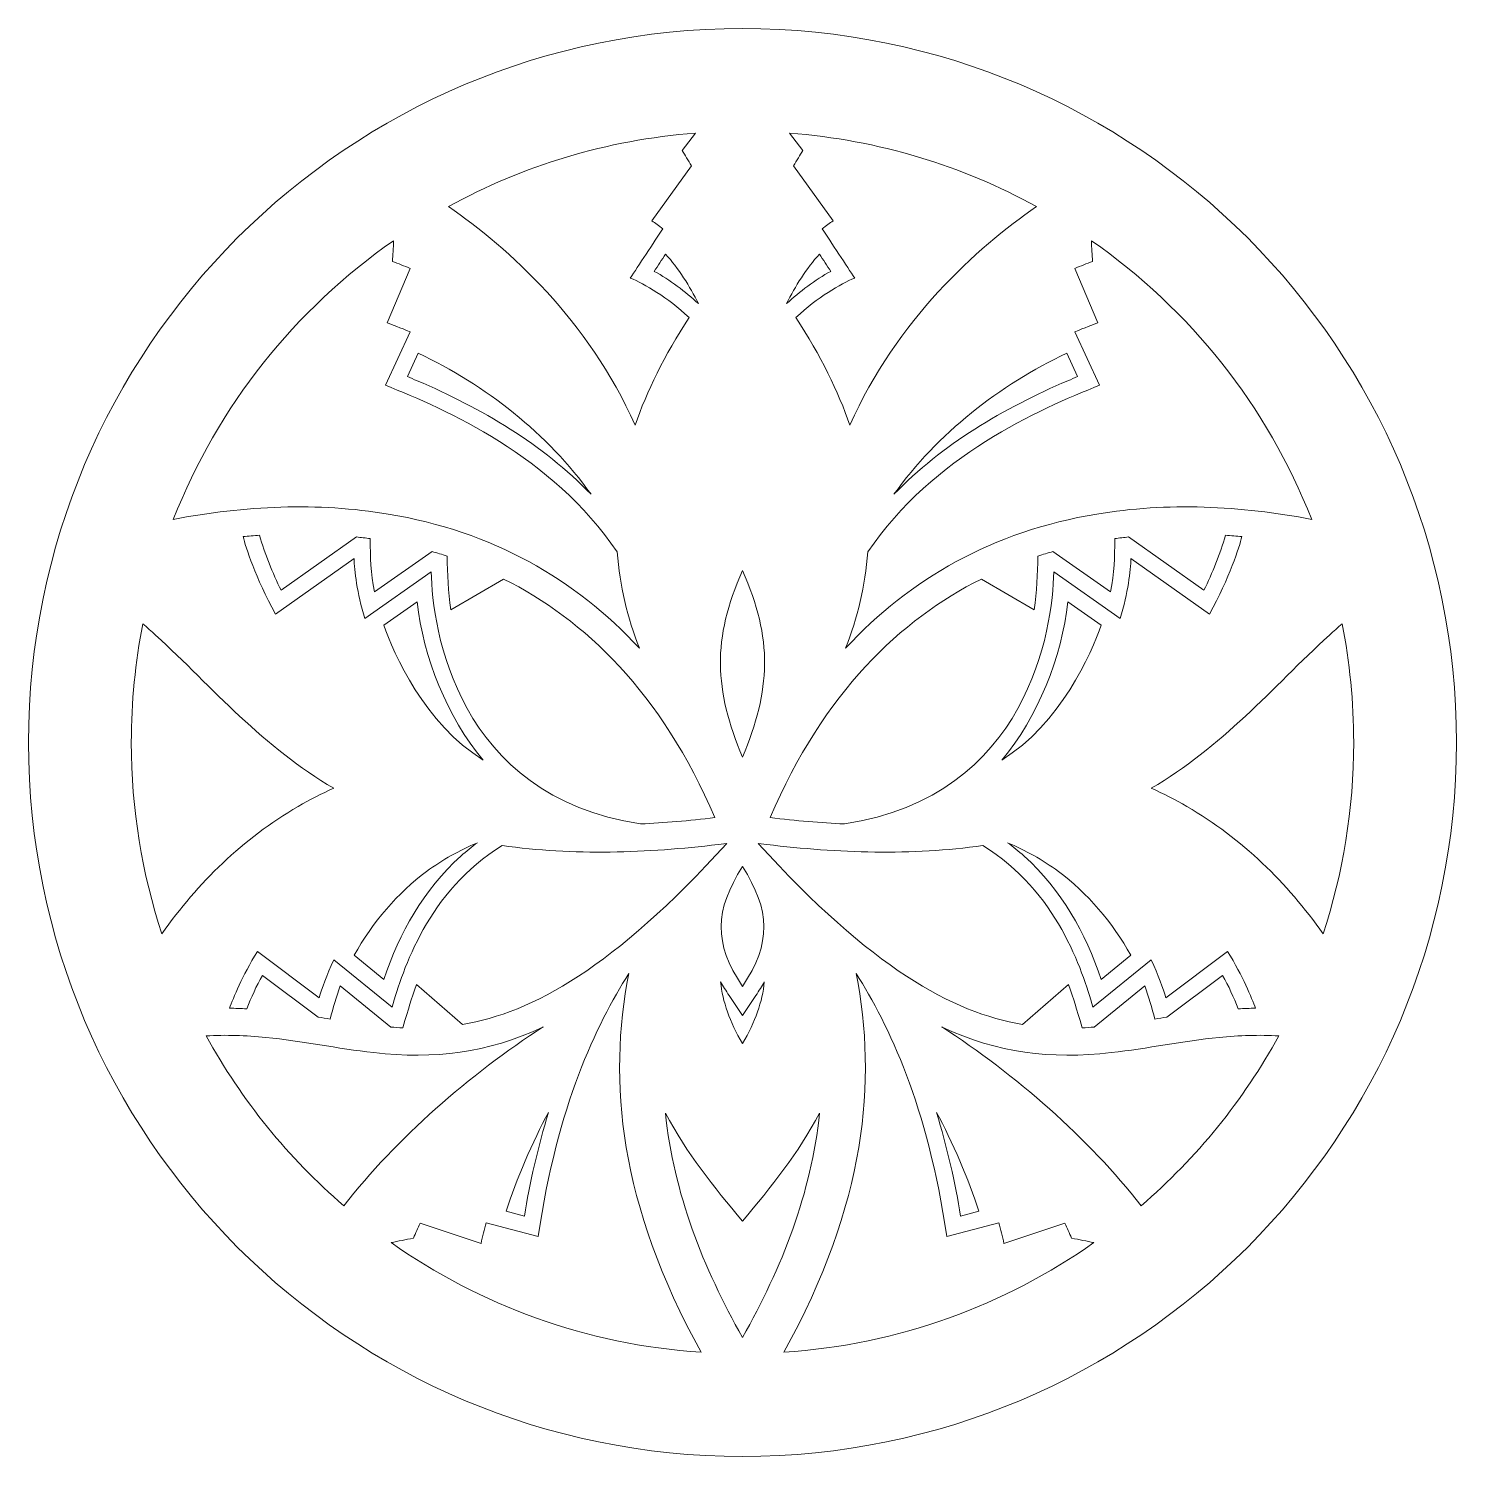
# Model space of a CAD drawing. Header units: millimetres. Extents: x -393 to 393, y -393 to 393.
# Drawn here: x -392.9 to -138.9, y -127 to 127 of the extents above; entities that cross this region are included whole.
import ezdxf

# ---------------------------------------------------------------- set-up
doc = ezdxf.new("R2010")
doc.units = ezdxf.units.MM
doc.header["$MEASUREMENT"] = 0
doc.layers.add('layer 1', color=7, linetype='Continuous')

msp = doc.modelspace()

# ---------------------------------------------------------------- linework, layer by layer
at = {"layer": 'layer 1', "lineweight": 9}
for points, knots in [([(-138.8947, -0.0413), (-138.8947, 70.0989), (-195.7545, 126.9587), (-265.8947, 126.9587), (-265.8947, 126.9587), (-336.0349, 126.9587), (-392.8947, 70.0989), (-392.8947, -0.0413), (-392.8947, -0.0413), (-392.8947, -70.1815), (-336.0349, -127.0413), (-265.8947, -127.0413), (-265.8947, -127.0413), (-195.7545, -127.0413), (-138.8947, -70.1815), (-138.8947, -0.0413)], [0, 0, 0, 0, 0.2, 0.2, 0.2, 0.2, 0.4, 0.4, 0.4, 0.4, 0.6, 0.6, 0.6, 0.6, 1, 1, 1, 1]), ([(-318.1828, 95.3019), (-304.9775, 102.5593), (-290.1015, 107.1532), (-274.2783, 108.3599), (-274.2783, 108.3599), (-274.2783, 108.3599), (-276.6196, 105.2554), (-276.6196, 105.2554), (-276.6196, 105.2554), (-276.1232, 104.4567), (-275.5591, 103.5472), (-274.9555, 102.5123), (-274.9555, 102.5123), (-274.9555, 102.5123), (-281.9936, 92.7349), (-281.9936, 92.7349), (-281.9936, 92.7349), (-281.3912, 92.3547), (-280.7499, 91.8866), (-280.0835, 91.3312), (-280.0835, 91.3312), (-281.5573, 89.11), (-284.5381, 84.5329), (-285.8502, 82.5763), (-285.8502, 82.5763), (-283.3153, 81.5041), (-279.2258, 79.1807), (-275.4064, 75.5378), (-275.4064, 75.5378), (-279.8027, 68.7652), (-282.9208, 62.4121), (-284.9884, 56.4138), (-284.9884, 56.4138), (-293.3461, 75.2136), (-307.4846, 87.8541), (-318.1828, 95.3019)], [0, 0, 0, 0, 0.1, 0.1, 0.1, 0.1, 0.2, 0.2, 0.2, 0.2, 0.3, 0.3, 0.3, 0.3, 0.4, 0.4, 0.4, 0.4, 0.5, 0.5, 0.5, 0.5, 0.6, 0.6, 0.6, 0.6, 0.7, 0.7, 0.7, 0.7, 0.8, 0.8, 0.8, 0.8, 1, 1, 1, 1]), ([(-256.3831, 75.5377), (-252.5636, 79.1806), (-248.4741, 81.5041), (-245.9392, 82.5763), (-245.9392, 82.5763), (-247.2513, 84.5329), (-250.2321, 89.11), (-251.7059, 91.3312), (-251.7059, 91.3312), (-251.0395, 91.8866), (-250.3982, 92.3547), (-249.7958, 92.7349), (-249.7958, 92.7349), (-249.7958, 92.7349), (-256.8339, 102.5123), (-256.8339, 102.5123), (-256.8339, 102.5123), (-256.2303, 103.5472), (-255.6662, 104.4567), (-255.1698, 105.2554), (-255.1698, 105.2554), (-255.1698, 105.2554), (-257.5112, 108.3599), (-257.5112, 108.3599), (-257.5112, 108.3599), (-241.6879, 107.1532), (-226.8118, 102.5593), (-213.6065, 95.3019), (-213.6065, 95.3019), (-224.3048, 87.854), (-238.4432, 75.2135), (-246.801, 56.4137), (-246.801, 56.4137), (-248.8686, 62.4121), (-251.9869, 68.7651), (-256.3831, 75.5377)], [0, 0, 0, 0, 0.1, 0.1, 0.1, 0.1, 0.2, 0.2, 0.2, 0.2, 0.3, 0.3, 0.3, 0.3, 0.4, 0.4, 0.4, 0.4, 0.5, 0.5, 0.5, 0.5, 0.6, 0.6, 0.6, 0.6, 0.7, 0.7, 0.7, 0.7, 0.8, 0.8, 0.8, 0.8, 1, 1, 1, 1]), ([(-329.403, 63.4993), (-318.6831, 59.2515), (-299.8252, 50.9935), (-288.1771, 33.8577), (-288.1771, 33.8577), (-287.7591, 27.8145), (-286.3225, 22.1361), (-284.2336, 16.7174), (-284.2336, 16.7174), (-295.6582, 29.1042), (-310.4384, 37.5131), (-328.898, 40.5948), (-328.898, 40.5948), (-341.4265, 42.6863), (-354.5397, 42.1014), (-367.1432, 39.6453), (-367.1432, 39.6453), (-359.2379, 59.7978), (-345.4895, 77.0168), (-327.9833, 89.2171), (-327.9833, 89.2171), (-327.9994, 87.9076), (-328.0632, 86.6689), (-328.1609, 85.546), (-328.1609, 85.546), (-327.135, 85.1665), (-326.0754, 84.7399), (-324.9886, 84.2663), (-324.9886, 84.2663), (-324.9886, 84.2663), (-329.1054, 74.5938), (-329.1054, 74.5938), (-329.1054, 74.5938), (-328.1613, 74.2707), (-326.7551, 73.7465), (-325.0055, 72.9969), (-325.0055, 72.9969), (-325.0055, 72.9969), (-329.403, 63.4993), (-329.403, 63.4993)], [0, 0, 0, 0, 0.09090909, 0.09090909, 0.09090909, 0.09090909, 0.18181818, 0.18181818, 0.18181818, 0.18181818, 0.27272727, 0.27272727, 0.27272727, 0.27272727, 0.36363636, 0.36363636, 0.36363636, 0.36363636, 0.45454545, 0.45454545, 0.45454545, 0.45454545, 0.54545455, 0.54545455, 0.54545455, 0.54545455, 0.63636364, 0.63636364, 0.63636364, 0.63636364, 0.72727273, 0.72727273, 0.72727273, 0.72727273, 0.81818182, 0.81818182, 0.81818182, 0.81818182, 1, 1, 1, 1]), ([(-243.6125, 33.8575), (-231.9642, 50.9934), (-213.1064, 59.2515), (-202.3864, 63.4993), (-202.3864, 63.4993), (-202.3864, 63.4993), (-206.7839, 72.9969), (-206.7839, 72.9969), (-206.7839, 72.9969), (-205.0344, 73.7466), (-203.6281, 74.2707), (-202.684, 74.5938), (-202.684, 74.5938), (-202.684, 74.5938), (-206.8008, 84.2663), (-206.8008, 84.2663), (-206.8008, 84.2663), (-205.714, 84.7399), (-204.6544, 85.1665), (-203.6285, 85.546), (-203.6285, 85.546), (-203.7262, 86.669), (-203.79, 87.9076), (-203.8061, 89.2171), (-203.8061, 89.2171), (-186.2998, 77.0167), (-172.5513, 59.7979), (-164.6461, 39.6454), (-164.6461, 39.6454), (-177.2495, 42.1016), (-190.3627, 42.6864), (-202.8914, 40.5948), (-202.8914, 40.5948), (-221.3512, 37.513), (-236.1311, 29.1041), (-247.5558, 16.7173), (-247.5558, 16.7173), (-245.467, 22.136), (-244.0306, 27.8144), (-243.6125, 33.8575)], [0, 0, 0, 0, 0.09090909, 0.09090909, 0.09090909, 0.09090909, 0.18181818, 0.18181818, 0.18181818, 0.18181818, 0.27272727, 0.27272727, 0.27272727, 0.27272727, 0.36363636, 0.36363636, 0.36363636, 0.36363636, 0.45454545, 0.45454545, 0.45454545, 0.45454545, 0.54545455, 0.54545455, 0.54545455, 0.54545455, 0.63636364, 0.63636364, 0.63636364, 0.63636364, 0.72727273, 0.72727273, 0.72727273, 0.72727273, 0.81818182, 0.81818182, 0.81818182, 0.81818182, 1, 1, 1, 1]), ([(-279.5758, 86.8535), (-277.2892, 84.3291), (-275.2467, 81.0874), (-273.7434, 78.0302), (-273.7434, 78.0302), (-276.0251, 80.1316), (-278.8259, 82.3311), (-281.6007, 83.7632), (-281.6007, 83.7632), (-280.9241, 84.7922), (-280.2505, 85.8233), (-279.5758, 86.8535)], [0, 0, 0, 0, 0.25, 0.25, 0.25, 0.25, 0.5, 0.5, 0.5, 0.5, 1, 1, 1, 1]), ([(-258.046, 78.0302), (-256.5427, 81.0874), (-254.5002, 84.3291), (-252.2136, 86.8535), (-252.2136, 86.8535), (-251.5389, 85.8233), (-250.8653, 84.7922), (-250.1887, 83.7632), (-250.1887, 83.7632), (-252.9635, 82.3311), (-255.7643, 80.1316), (-258.046, 78.0302)], [0, 0, 0, 0, 0.25, 0.25, 0.25, 0.25, 0.5, 0.5, 0.5, 0.5, 1, 1, 1, 1]), ([(-323.5847, 69.1957), (-311.6183, 63.5778), (-300.5385, 54.8795), (-292.8248, 44.1057), (-292.8248, 44.1057), (-301.4415, 53.015), (-312.3231, 59.4264), (-323.7914, 64.318), (-323.7914, 64.318), (-324.3627, 64.5616), (-324.9355, 64.8017), (-325.5094, 65.0389), (-325.5094, 65.0389), (-325.5094, 65.0389), (-323.5847, 69.1957), (-323.5847, 69.1957)], [0, 0, 0, 0, 0.2, 0.2, 0.2, 0.2, 0.4, 0.4, 0.4, 0.4, 0.6, 0.6, 0.6, 0.6, 1, 1, 1, 1]), ([(-238.9646, 44.1057), (-231.2509, 54.8795), (-220.1711, 63.5778), (-208.2047, 69.1957), (-208.2047, 69.1957), (-208.2047, 69.1957), (-206.28, 65.0389), (-206.28, 65.0389), (-206.28, 65.0389), (-206.8539, 64.8017), (-207.4267, 64.5616), (-207.998, 64.318), (-207.998, 64.318), (-219.4663, 59.4264), (-230.3479, 53.015), (-238.9646, 44.1057)], [0, 0, 0, 0, 0.2, 0.2, 0.2, 0.2, 0.4, 0.4, 0.4, 0.4, 0.6, 0.6, 0.6, 0.6, 1, 1, 1, 1]), ([(-308.3945, 29.0388), (-293.9818, 21.8543), (-280.3896, 8.9015), (-270.7952, -13.4079), (-270.7952, -13.4079), (-275.464, -13.9653), (-279.8618, -14.3366), (-284.0116, -14.5387), (-284.0116, -14.5387), (-316.8061, -9.5035), (-321.0532, 20.2123), (-321.2734, 30.2991), (-321.2734, 30.2991), (-321.2734, 30.2991), (-333.0767, 21.9906), (-333.0767, 21.9906), (-333.0767, 21.9906), (-334.4625, 26.6375), (-334.9617, 30.5156), (-334.9757, 32.6954), (-334.9757, 32.6954), (-334.9757, 32.6954), (-348.9556, 22.7901), (-348.9556, 22.7901), (-348.9556, 22.7901), (-352.5314, 29.3484), (-354.3032, 34.6561), (-354.713, 36.5864), (-354.713, 36.5864), (-353.7619, 36.6757), (-352.7949, 36.7545), (-351.8137, 36.8207), (-351.8137, 36.8207), (-350.8335, 33.5002), (-349.5074, 30.1161), (-347.965, 27.0296), (-347.965, 27.0296), (-347.965, 27.0296), (-334.5697, 36.5205), (-334.5697, 36.5205), (-334.5697, 36.5205), (-333.7537, 36.4318), (-332.9341, 36.3312), (-332.1118, 36.2182), (-332.1118, 36.2182), (-332.0902, 32.7941), (-332.0746, 30.1993), (-331.3278, 26.7514), (-331.3278, 26.7514), (-331.3278, 26.7514), (-321.119, 33.9375), (-321.119, 33.9375), (-321.119, 33.9375), (-320.229, 33.6861), (-319.3384, 33.4172), (-318.4483, 33.1301), (-318.4483, 33.1301), (-318.3762, 29.8573), (-318.2812, 26.8484), (-317.7601, 23.576), (-317.7601, 23.576), (-317.7601, 23.576), (-308.3945, 29.0388), (-308.3945, 29.0388)], [0, 0, 0, 0, 0.05882353, 0.05882353, 0.05882353, 0.05882353, 0.11764706, 0.11764706, 0.11764706, 0.11764706, 0.17647059, 0.17647059, 0.17647059, 0.17647059, 0.23529412, 0.23529412, 0.23529412, 0.23529412, 0.29411765, 0.29411765, 0.29411765, 0.29411765, 0.35294118, 0.35294118, 0.35294118, 0.35294118, 0.41176471, 0.41176471, 0.41176471, 0.41176471, 0.47058824, 0.47058824, 0.47058824, 0.47058824, 0.52941176, 0.52941176, 0.52941176, 0.52941176, 0.58823529, 0.58823529, 0.58823529, 0.58823529, 0.64705882, 0.64705882, 0.64705882, 0.64705882, 0.70588235, 0.70588235, 0.70588235, 0.70588235, 0.76470588, 0.76470588, 0.76470588, 0.76470588, 0.82352941, 0.82352941, 0.82352941, 0.82352941, 0.88235294, 0.88235294, 0.88235294, 0.88235294, 1, 1, 1, 1]), ([(-260.9942, -13.4079), (-251.3998, 8.9015), (-237.8076, 21.8543), (-223.3949, 29.0388), (-223.3949, 29.0388), (-223.3949, 29.0388), (-214.0293, 23.576), (-214.0293, 23.576), (-214.0293, 23.576), (-213.5082, 26.8484), (-213.4132, 29.8573), (-213.3411, 33.1301), (-213.3411, 33.1301), (-212.451, 33.4172), (-211.5604, 33.6861), (-210.6704, 33.9375), (-210.6704, 33.9375), (-210.6704, 33.9375), (-200.4616, 26.7514), (-200.4616, 26.7514), (-200.4616, 26.7514), (-199.7148, 30.1993), (-199.6992, 32.7941), (-199.6777, 36.2182), (-199.6777, 36.2182), (-198.8553, 36.3312), (-198.0357, 36.4318), (-197.2197, 36.5205), (-197.2197, 36.5205), (-197.2197, 36.5205), (-183.8244, 27.0296), (-183.8244, 27.0296), (-183.8244, 27.0296), (-182.282, 30.1161), (-180.9559, 33.5002), (-179.9757, 36.8207), (-179.9757, 36.8207), (-178.9945, 36.7545), (-178.0275, 36.6757), (-177.0764, 36.5864), (-177.0764, 36.5864), (-177.4862, 34.6561), (-179.2579, 29.3483), (-182.8337, 22.7901), (-182.8337, 22.7901), (-182.8337, 22.7901), (-196.8137, 32.6954), (-196.8137, 32.6954), (-196.8137, 32.6954), (-196.8277, 30.5156), (-197.3269, 26.6375), (-198.7128, 21.9906), (-198.7128, 21.9906), (-198.7128, 21.9906), (-210.516, 30.2991), (-210.516, 30.2991), (-210.516, 30.2991), (-210.7362, 20.2123), (-214.9833, -9.5035), (-247.7778, -14.5387), (-247.7778, -14.5387), (-251.9276, -14.3366), (-256.3254, -13.9653), (-260.9942, -13.4079)], [0, 0, 0, 0, 0.05882353, 0.05882353, 0.05882353, 0.05882353, 0.11764706, 0.11764706, 0.11764706, 0.11764706, 0.17647059, 0.17647059, 0.17647059, 0.17647059, 0.23529412, 0.23529412, 0.23529412, 0.23529412, 0.29411765, 0.29411765, 0.29411765, 0.29411765, 0.35294118, 0.35294118, 0.35294118, 0.35294118, 0.41176471, 0.41176471, 0.41176471, 0.41176471, 0.47058824, 0.47058824, 0.47058824, 0.47058824, 0.52941176, 0.52941176, 0.52941176, 0.52941176, 0.58823529, 0.58823529, 0.58823529, 0.58823529, 0.64705882, 0.64705882, 0.64705882, 0.64705882, 0.70588235, 0.70588235, 0.70588235, 0.70588235, 0.76470588, 0.76470588, 0.76470588, 0.76470588, 0.82352941, 0.82352941, 0.82352941, 0.82352941, 0.88235294, 0.88235294, 0.88235294, 0.88235294, 1, 1, 1, 1]), ([(-265.8947, -2.6407), (-270.9221, 9.2937), (-271.3374, 18.4136), (-265.8947, 30.5326), (-265.8947, 30.5326), (-260.452, 18.4136), (-260.8673, 9.2937), (-265.8947, -2.6407)], [0, 0, 0, 0, 0.33333333, 0.33333333, 0.33333333, 0.33333333, 1, 1, 1, 1]), ([(-323.794, 24.9951), (-322.6436, 15.1393), (-318.4631, 4.4487), (-311.998, -3.1775), (-311.998, -3.1775), (-322.3984, 3.2408), (-327.9676, 15.8123), (-329.683, 20.8496), (-329.683, 20.8496), (-329.683, 20.8496), (-323.794, 24.9951), (-323.794, 24.9951)], [0, 0, 0, 0, 0.25, 0.25, 0.25, 0.25, 0.5, 0.5, 0.5, 0.5, 1, 1, 1, 1]), ([(-219.7914, -3.1775), (-213.3263, 4.4487), (-209.1458, 15.1393), (-207.9954, 24.9951), (-207.9954, 24.9951), (-207.9954, 24.9951), (-202.1064, 20.8496), (-202.1064, 20.8496), (-202.1064, 20.8496), (-203.8218, 15.8123), (-209.391, 3.2408), (-219.7914, -3.1775)], [0, 0, 0, 0, 0.25, 0.25, 0.25, 0.25, 0.5, 0.5, 0.5, 0.5, 1, 1, 1, 1]), ([(-355.3483, 4.6313), (-350.1336, -0.2187), (-344.7247, -4.5705), (-338.618, -8.1736), (-338.618, -8.1736), (-340.7626, -9.1421), (-342.8698, -10.2249), (-344.9348, -11.425), (-344.9348, -11.425), (-354.822, -17.1718), (-362.7636, -24.9853), (-369.1827, -34.0702), (-369.1827, -34.0702), (-372.7074, -23.3656), (-374.6144, -11.9261), (-374.6144, -0.0413), (-374.6144, -0.0413), (-374.6144, 7.1822), (-373.9099, 14.2412), (-372.5659, 21.0705), (-372.5659, 21.0705), (-371.7966, 20.4094), (-371.0369, 19.7354), (-370.285, 19.0515), (-370.285, 19.0515), (-365.1666, 14.3964), (-360.4166, 9.3451), (-355.3483, 4.6313)], [0, 0, 0, 0, 0.125, 0.125, 0.125, 0.125, 0.25, 0.25, 0.25, 0.25, 0.375, 0.375, 0.375, 0.375, 0.5, 0.5, 0.5, 0.5, 0.625, 0.625, 0.625, 0.625, 0.75, 0.75, 0.75, 0.75, 1, 1, 1, 1]), ([(-193.1714, -8.1736), (-187.0647, -4.5705), (-181.656, -0.2187), (-176.4411, 4.6313), (-176.4411, 4.6313), (-171.3728, 9.3452), (-166.6226, 14.3966), (-161.5044, 19.0515), (-161.5044, 19.0515), (-160.7525, 19.7353), (-159.9928, 20.4094), (-159.2235, 21.0706), (-159.2235, 21.0706), (-157.8795, 14.2412), (-157.175, 7.1822), (-157.175, -0.0413), (-157.175, -0.0413), (-157.175, -11.9261), (-159.0821, -23.3654), (-162.6068, -34.0701), (-162.6068, -34.0701), (-169.0258, -24.9852), (-176.9673, -17.1719), (-186.8546, -11.425), (-186.8546, -11.425), (-188.9197, -10.2248), (-191.0268, -9.142), (-193.1714, -8.1736)], [0, 0, 0, 0, 0.125, 0.125, 0.125, 0.125, 0.25, 0.25, 0.25, 0.25, 0.375, 0.375, 0.375, 0.375, 0.5, 0.5, 0.5, 0.5, 0.625, 0.625, 0.625, 0.625, 0.75, 0.75, 0.75, 0.75, 1, 1, 1, 1]), ([(-308.6324, -18.3742), (-295.9937, -20.195), (-282.8556, -19.6926), (-270.2249, -18.1845), (-270.2249, -18.1845), (-270.2249, -18.1845), (-268.6936, -18.0017), (-268.6936, -18.0017), (-268.6936, -18.0017), (-288.8082, -40.1409), (-303.2064, -48.0751), (-315.7255, -50.2063), (-315.7255, -50.2063), (-315.7255, -50.2063), (-323.9065, -43.1118), (-323.9065, -43.1118), (-323.9065, -43.1118), (-324.8912, -45.8952), (-325.2288, -47.1097), (-326.3228, -50.7974), (-326.3228, -50.7974), (-327.0323, -50.7646), (-327.7389, -50.7195), (-328.4436, -50.6641), (-328.4436, -50.6641), (-328.4436, -50.6641), (-337.4445, -43.323), (-337.4445, -43.323), (-337.4445, -43.323), (-338.1725, -45.2634), (-338.6985, -47.2511), (-339.2632, -49.2421), (-339.2632, -49.2421), (-339.9736, -49.1286), (-340.6866, -49.0143), (-341.4028, -48.9011), (-341.4028, -48.9011), (-341.4028, -48.9011), (-351.3086, -41.4687), (-351.3086, -41.4687), (-351.3086, -41.4687), (-352.3611, -43.3604), (-353.2773, -45.3881), (-354.0916, -47.4124), (-354.0916, -47.4124), (-355.0981, -47.3594), (-356.1182, -47.3256), (-357.1537, -47.3153), (-357.1537, -47.3153), (-356.4443, -45.4508), (-354.9279, -41.6736), (-352.194, -37.1959), (-352.194, -37.1959), (-352.194, -37.1959), (-341.187, -45.4546), (-341.187, -45.4546), (-341.187, -45.4546), (-340.7242, -43.827), (-339.8959, -41.4447), (-338.5698, -38.6807), (-338.5698, -38.6807), (-338.5698, -38.6807), (-328.2405, -47.1051), (-328.2405, -47.1051), (-328.2405, -47.1051), (-326.303, -40.5574), (-321.8709, -26.4549), (-308.6324, -18.3742)], [0, 0, 0, 0, 0.05555556, 0.05555556, 0.05555556, 0.05555556, 0.11111111, 0.11111111, 0.11111111, 0.11111111, 0.16666667, 0.16666667, 0.16666667, 0.16666667, 0.22222222, 0.22222222, 0.22222222, 0.22222222, 0.27777778, 0.27777778, 0.27777778, 0.27777778, 0.33333333, 0.33333333, 0.33333333, 0.33333333, 0.38888889, 0.38888889, 0.38888889, 0.38888889, 0.44444444, 0.44444444, 0.44444444, 0.44444444, 0.5, 0.5, 0.5, 0.5, 0.55555556, 0.55555556, 0.55555556, 0.55555556, 0.61111111, 0.61111111, 0.61111111, 0.61111111, 0.66666667, 0.66666667, 0.66666667, 0.66666667, 0.72222222, 0.72222222, 0.72222222, 0.72222222, 0.77777778, 0.77777778, 0.77777778, 0.77777778, 0.83333333, 0.83333333, 0.83333333, 0.83333333, 0.88888889, 0.88888889, 0.88888889, 0.88888889, 1, 1, 1, 1]), ([(-322.0874, -22.9806), (-319.2547, -20.8926), (-316.2292, -19.202), (-313.0553, -17.8722), (-313.0553, -17.8722), (-314.0502, -18.608), (-315.0237, -19.3994), (-315.9736, -20.2489), (-315.9736, -20.2489), (-322.7752, -26.332), (-326.8253, -33.8595), (-329.7005, -42.1897), (-329.7005, -42.1897), (-329.7005, -42.1897), (-334.9586, -37.9012), (-334.9586, -37.9012), (-334.9586, -37.9012), (-331.7704, -32.051), (-327.2088, -26.7557), (-322.0874, -22.9806)], [0, 0, 0, 0, 0.16666667, 0.16666667, 0.16666667, 0.16666667, 0.33333333, 0.33333333, 0.33333333, 0.33333333, 0.5, 0.5, 0.5, 0.5, 0.66666667, 0.66666667, 0.66666667, 0.66666667, 1, 1, 1, 1]), ([(-261.5645, -18.1845), (-248.9339, -19.6923), (-235.7956, -20.1949), (-223.1569, -18.3742), (-223.1569, -18.3742), (-209.9184, -26.455), (-205.4864, -40.5574), (-203.5489, -47.1051), (-203.5489, -47.1051), (-203.5489, -47.1051), (-193.2196, -38.6806), (-193.2196, -38.6806), (-193.2196, -38.6806), (-191.8934, -41.4446), (-191.0652, -43.827), (-190.6024, -45.4546), (-190.6024, -45.4546), (-190.6024, -45.4546), (-179.5954, -37.1959), (-179.5954, -37.1959), (-179.5954, -37.1959), (-176.8615, -41.6736), (-175.3451, -45.4508), (-174.6357, -47.3153), (-174.6357, -47.3153), (-175.6712, -47.3256), (-176.6913, -47.3594), (-177.6978, -47.4124), (-177.6978, -47.4124), (-178.5121, -45.3881), (-179.4283, -43.3604), (-180.4808, -41.4687), (-180.4808, -41.4687), (-180.4808, -41.4687), (-190.3866, -48.9011), (-190.3866, -48.9011), (-190.3866, -48.9011), (-191.1028, -49.0143), (-191.8158, -49.1286), (-192.5262, -49.2421), (-192.5262, -49.2421), (-193.0909, -47.2511), (-193.6169, -45.2634), (-194.3449, -43.323), (-194.3449, -43.323), (-194.3449, -43.323), (-203.3458, -50.6641), (-203.3458, -50.6641), (-203.3458, -50.6641), (-204.0505, -50.7195), (-204.7571, -50.7646), (-205.4666, -50.7974), (-205.4666, -50.7974), (-206.5606, -47.1097), (-206.8982, -45.8952), (-207.8829, -43.1118), (-207.8829, -43.1118), (-207.8829, -43.1118), (-216.0639, -50.2063), (-216.0639, -50.2063), (-216.0639, -50.2063), (-228.583, -48.0751), (-242.9812, -40.1409), (-263.0958, -18.0017), (-263.0958, -18.0017), (-263.0958, -18.0017), (-261.5645, -18.1845), (-261.5645, -18.1845)], [0, 0, 0, 0, 0.05555556, 0.05555556, 0.05555556, 0.05555556, 0.11111111, 0.11111111, 0.11111111, 0.11111111, 0.16666667, 0.16666667, 0.16666667, 0.16666667, 0.22222222, 0.22222222, 0.22222222, 0.22222222, 0.27777778, 0.27777778, 0.27777778, 0.27777778, 0.33333333, 0.33333333, 0.33333333, 0.33333333, 0.38888889, 0.38888889, 0.38888889, 0.38888889, 0.44444444, 0.44444444, 0.44444444, 0.44444444, 0.5, 0.5, 0.5, 0.5, 0.55555556, 0.55555556, 0.55555556, 0.55555556, 0.61111111, 0.61111111, 0.61111111, 0.61111111, 0.66666667, 0.66666667, 0.66666667, 0.66666667, 0.72222222, 0.72222222, 0.72222222, 0.72222222, 0.77777778, 0.77777778, 0.77777778, 0.77777778, 0.83333333, 0.83333333, 0.83333333, 0.83333333, 0.88888889, 0.88888889, 0.88888889, 0.88888889, 1, 1, 1, 1]), ([(-218.7341, -17.8722), (-215.5602, -19.202), (-212.5347, -20.8926), (-209.702, -22.9806), (-209.702, -22.9806), (-204.5806, -26.7557), (-200.019, -32.051), (-196.8308, -37.9012), (-196.8308, -37.9012), (-196.8308, -37.9012), (-202.0889, -42.1897), (-202.0889, -42.1897), (-202.0889, -42.1897), (-204.9641, -33.8595), (-209.0142, -26.332), (-215.8158, -20.2489), (-215.8158, -20.2489), (-216.7657, -19.3994), (-217.7392, -18.608), (-218.7341, -17.8722)], [0, 0, 0, 0, 0.16666667, 0.16666667, 0.16666667, 0.16666667, 0.33333333, 0.33333333, 0.33333333, 0.33333333, 0.5, 0.5, 0.5, 0.5, 0.66666667, 0.66666667, 0.66666667, 0.66666667, 1, 1, 1, 1]), ([(-265.8946, -43.4246), (-271.0942, -35.6584), (-270.8253, -29.9311), (-265.8946, -22.077), (-265.8946, -22.077), (-260.964, -29.9312), (-260.6951, -35.6585), (-265.8946, -43.4246)], [0, 0, 0, 0, 0.33333333, 0.33333333, 0.33333333, 0.33333333, 1, 1, 1, 1]), ([(-302.235, -87.9025), (-298.8125, -64.5205), (-291.9203, -50.3469), (-286.116, -41.1384), (-286.116, -41.1384), (-289.8646, -60.2639), (-287.8725, -82.1281), (-273.2273, -108.5177), (-273.2273, -108.5177), (-293.6869, -107.1552), (-312.5981, -100.1327), (-328.4083, -89.0022), (-328.4083, -89.0022), (-327.1204, -88.728), (-325.812, -88.4729), (-324.445, -88.2171), (-324.445, -88.2171), (-324.0525, -87.3164), (-323.651, -86.4276), (-323.2405, -85.55), (-323.2405, -85.55), (-323.2405, -85.55), (-312.4017, -89.1346), (-312.4017, -89.1346), (-312.4017, -89.1346), (-312.1303, -87.8899), (-311.834, -86.6643), (-311.5153, -85.4581), (-311.5153, -85.4581), (-311.5153, -85.4581), (-302.235, -87.9025), (-302.235, -87.9025)], [0, 0, 0, 0, 0.11111111, 0.11111111, 0.11111111, 0.11111111, 0.22222222, 0.22222222, 0.22222222, 0.22222222, 0.33333333, 0.33333333, 0.33333333, 0.33333333, 0.44444444, 0.44444444, 0.44444444, 0.44444444, 0.55555556, 0.55555556, 0.55555556, 0.55555556, 0.66666667, 0.66666667, 0.66666667, 0.66666667, 0.77777778, 0.77777778, 0.77777778, 0.77777778, 1, 1, 1, 1]), ([(-269.7788, -42.6148), (-269.3371, -43.4062), (-268.8421, -44.2104), (-268.2931, -45.0304), (-268.2931, -45.0304), (-268.2931, -45.0304), (-265.8946, -48.6127), (-265.8946, -48.6127), (-265.8946, -48.6127), (-265.8946, -48.6127), (-263.4961, -45.0304), (-263.4961, -45.0304), (-263.4961, -45.0304), (-262.9478, -44.2113), (-262.4533, -43.408), (-262.0118, -42.6174), (-262.0118, -42.6174), (-262.3409, -46.1355), (-263.6165, -49.705), (-265.8951, -53.6093), (-265.8951, -53.6093), (-268.1738, -49.7052), (-269.4502, -46.1352), (-269.7788, -42.6148)], [0, 0, 0, 0, 0.14285714, 0.14285714, 0.14285714, 0.14285714, 0.28571429, 0.28571429, 0.28571429, 0.28571429, 0.42857143, 0.42857143, 0.42857143, 0.42857143, 0.57142857, 0.57142857, 0.57142857, 0.57142857, 0.71428571, 0.71428571, 0.71428571, 0.71428571, 1, 1, 1, 1]), ([(-258.5621, -108.5177), (-243.9169, -82.128), (-241.9249, -60.2639), (-245.6733, -41.1385), (-245.6733, -41.1385), (-239.8691, -50.3469), (-232.9769, -64.5205), (-229.5544, -87.9025), (-229.5544, -87.9025), (-229.5544, -87.9025), (-220.2741, -85.4581), (-220.2741, -85.4581), (-220.2741, -85.4581), (-219.9554, -86.6643), (-219.6591, -87.8899), (-219.3877, -89.1346), (-219.3877, -89.1346), (-219.3877, -89.1346), (-208.5489, -85.55), (-208.5489, -85.55), (-208.5489, -85.55), (-208.1384, -86.4276), (-207.7369, -87.3164), (-207.3444, -88.2171), (-207.3444, -88.2171), (-205.9775, -88.4729), (-204.6692, -88.728), (-203.3812, -89.0021), (-203.3812, -89.0021), (-219.1915, -100.1326), (-238.1026, -107.1551), (-258.5621, -108.5177)], [0, 0, 0, 0, 0.11111111, 0.11111111, 0.11111111, 0.11111111, 0.22222222, 0.22222222, 0.22222222, 0.22222222, 0.33333333, 0.33333333, 0.33333333, 0.33333333, 0.44444444, 0.44444444, 0.44444444, 0.44444444, 0.55555556, 0.55555556, 0.55555556, 0.55555556, 0.66666667, 0.66666667, 0.66666667, 0.66666667, 0.77777778, 0.77777778, 0.77777778, 0.77777778, 1, 1, 1, 1]), ([(-331.5048, -55.2043), (-320.6168, -56.4091), (-311.4138, -55.3239), (-301.3878, -50.6582), (-301.3878, -50.6582), (-301.3794, -50.6544), (-301.3708, -50.6502), (-301.3623, -50.6464), (-301.3623, -50.6464), (-314.3745, -58.9571), (-327.5173, -70.5739), (-336.8266, -82.4372), (-336.8266, -82.4372), (-346.68, -73.947), (-354.9939, -63.7194), (-361.2926, -52.2301), (-361.2926, -52.2301), (-357.7996, -52.0302), (-354.2906, -52.1384), (-350.6606, -52.5002), (-350.6606, -52.5002), (-344.2364, -53.1404), (-337.9175, -54.4947), (-331.5048, -55.2043)], [0, 0, 0, 0, 0.14285714, 0.14285714, 0.14285714, 0.14285714, 0.28571429, 0.28571429, 0.28571429, 0.28571429, 0.42857143, 0.42857143, 0.42857143, 0.42857143, 0.57142857, 0.57142857, 0.57142857, 0.57142857, 0.71428571, 0.71428571, 0.71428571, 0.71428571, 1, 1, 1, 1]), ([(-230.4016, -50.6582), (-220.3753, -55.324), (-211.1726, -56.4091), (-200.2846, -55.2043), (-200.2846, -55.2043), (-193.8719, -54.4947), (-187.5528, -53.1402), (-181.1288, -52.5002), (-181.1288, -52.5002), (-177.499, -52.1385), (-173.9898, -52.0302), (-170.4969, -52.2301), (-170.4969, -52.2301), (-176.7956, -63.7194), (-185.1095, -73.9469), (-194.9629, -82.4371), (-194.9629, -82.4371), (-204.2722, -70.5737), (-217.415, -58.957), (-230.4271, -50.6464), (-230.4271, -50.6464), (-230.4186, -50.6502), (-230.41, -50.6543), (-230.4016, -50.6582)], [0, 0, 0, 0, 0.14285714, 0.14285714, 0.14285714, 0.14285714, 0.28571429, 0.28571429, 0.28571429, 0.28571429, 0.42857143, 0.42857143, 0.42857143, 0.42857143, 0.57142857, 0.57142857, 0.57142857, 0.57142857, 0.71428571, 0.71428571, 0.71428571, 0.71428571, 1, 1, 1, 1]), ([(-307.9191, -83.4234), (-306.2046, -77.8443), (-303.1681, -70.9931), (-300.4171, -65.8352), (-300.4171, -65.8352), (-302.1751, -71.8094), (-303.862, -78.5635), (-304.6711, -84.2775), (-304.6711, -84.2775), (-304.6711, -84.2775), (-307.9191, -83.4234), (-307.9191, -83.4234)], [0, 0, 0, 0, 0.25, 0.25, 0.25, 0.25, 0.5, 0.5, 0.5, 0.5, 1, 1, 1, 1]), ([(-279.621, -65.9781), (-275.7669, -73.1327), (-271.0733, -79.0369), (-265.8947, -85.2023), (-265.8947, -85.2023), (-260.7161, -79.0369), (-256.0225, -73.1327), (-252.1684, -65.9781), (-252.1684, -65.9781), (-253.6564, -80.1629), (-258.8937, -93.5256), (-265.8947, -105.8719), (-265.8947, -105.8719), (-272.8957, -93.5256), (-278.133, -80.1629), (-279.621, -65.9781)], [0, 0, 0, 0, 0.2, 0.2, 0.2, 0.2, 0.4, 0.4, 0.4, 0.4, 0.6, 0.6, 0.6, 0.6, 1, 1, 1, 1]), ([(-231.3723, -65.8352), (-228.6213, -70.9931), (-225.5848, -77.8443), (-223.8703, -83.4234), (-223.8703, -83.4234), (-223.8703, -83.4234), (-227.1183, -84.2775), (-227.1183, -84.2775), (-227.1183, -84.2775), (-227.9274, -78.5635), (-229.6143, -71.8094), (-231.3723, -65.8352)], [0, 0, 0, 0, 0.25, 0.25, 0.25, 0.25, 0.5, 0.5, 0.5, 0.5, 1, 1, 1, 1])]:
    msp.add_open_spline(points, degree=3, knots=knots, dxfattribs=at)

doc.saveas('drawing.dxf')
